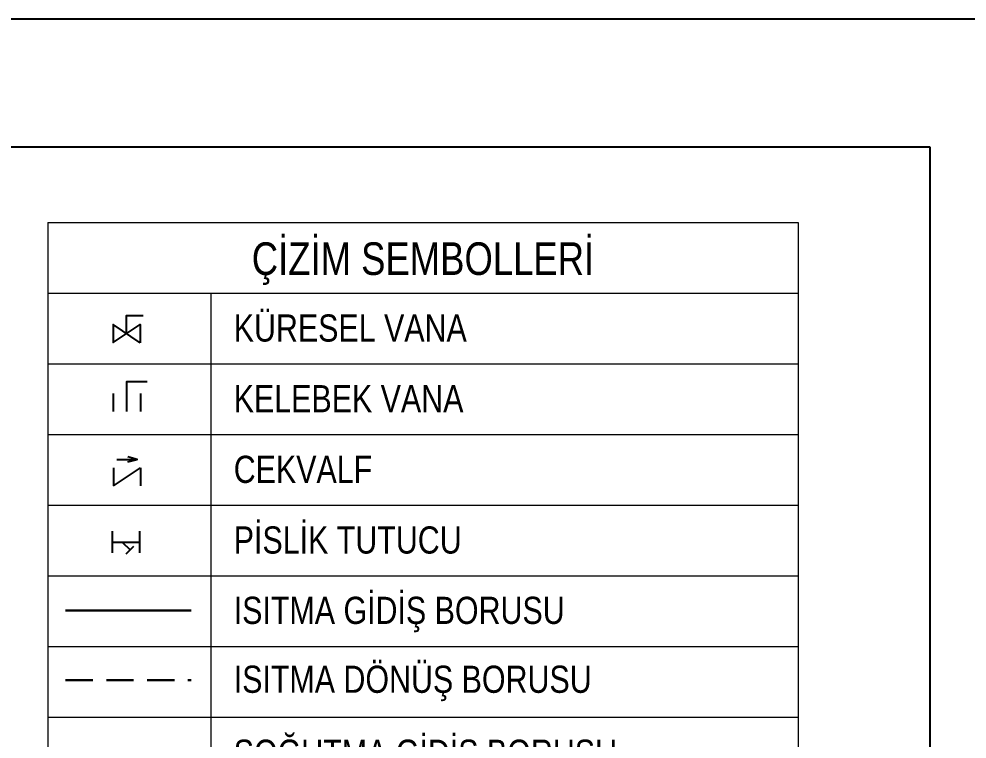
# Model space of a CAD drawing. Header units: centimetres. Extents: x 221889 to 261255, y -30032 to -21832.
# Drawn here: x 256931 to 258413, y -22958 to -21832 of the extents above; entities that cross this region are included whole.
import ezdxf
from ezdxf.enums import TextEntityAlignment as Align

# ---------------------------------------------------------------- set-up
doc = ezdxf.new("R2010")
doc.units = ezdxf.units.CM
doc.header["$LTSCALE"] = 0.2
doc.linetypes.add('A10-00$0${ Half Dash }', pattern=[0])
doc.linetypes.add('DASHED', pattern=[75, 50, -25])
doc.layers.get('0').update_dxf_attribs({"color": 252})
for name, color, linetype, lineweight in [('1-BASLIK', 53, 'Continuous', 25), ('T-ISITMA', 1, 'Continuous', 30), ('T-LEGEND-TURKCE', 33, 'Continuous', 15), ('T-VANA', 135, 'Continuous', 25)]:
    doc.layers.add(name, color=color, linetype=linetype, lineweight=lineweight)
doc.styles.add('ARIAL', font='arial.ttf')

# ---------------------------------------------------------------- blocks, each defined once
blk = doc.blocks.new('A$C71446B59')
at = {"linetype": 'Continuous'}
blk.add_lwpolyline([(0.0975, -0.1003), (0.2315, -0.1002), (0.2314, 0.0217)], dxfattribs=at)
blk.add_lwpolyline([(0.0308, -0.0003), (0.1642, -0.2003), (0.0309, -0.2003), (0.1641, -0.0003)], close=True, dxfattribs=at)
blk = doc.blocks.new('A$C66241EC0')
at = {"linetype": 'Continuous'}
for p, q in [((200, -66.4), (0, 66.9)), ((0, 66.9), (0, -66.4)), ((200, 66.9), (200, -66.4))]:
    blk.add_line(p, q, dxfattribs=at)
blk = doc.blocks.new('A$C2853174D')
for p, q in [((-12.5, -10), (-12.5, 10)), ((12.5, -10), (12.5, 10)), ((-12.5, 0), (12.5, 0)), ((-3.78, 0), (3.59, -7.27)), ((0.05, -10.8), (7.12, -3.73))]:
    blk.add_line(p, q)
blk = doc.blocks.new('A$C0B325108')
for p, q in [((-17.5, 23.3), (-17.5, 0)), ((17.5, 23.3), (17.5, 0))]:
    blk.add_line(p, q)
blk.add_lwpolyline([(0, 0), (0, 39), (26.3, 39)])
blk = doc.blocks.new('A$C7b35566f')
at = {"layer": 'T-ISITMA', "ltscale": 0.1}
blk.add_line((-67.355, -35.689), (-55.819, -35.689), dxfattribs=at)
at = {"layer": 'T-ISITMA', "linetype": 'DASHED', "ltscale": 0.25}
blk.add_line((-67.355, -42.116), (-55.819, -42.116), dxfattribs=at)
at = {"layer": 'T-LEGEND-TURKCE'}
for p, q in [((-69, 0), (0, 0)), ((-69, 0), (-69, -110.1)), ((0, 0), (0, -110.1)), ((-69, -6.5), (0, -6.5)), ((-54, -6.611), (-54, -110.1)), ((-69, -13), (0, -13)), ((-69, -19.5), (0, -19.5)), ((-69, -26), (0, -26)), ((-69, -32.5), (0, -32.5)), ((-69, -39), (0, -39)), ((-69, -45.5), (0, -45.5))]:
    blk.add_line(p, q, dxfattribs=at)
at = {"layer": 'T-VANA'}
blk.add_line((-62.636, -21.797), (-60.764, -21.797), dxfattribs=at)
blk.add_line((-62.636, -21.797), (-60.764, -21.797), dxfattribs=at)
blk.add_lwpolyline([(-61.625, -22.029), (-60.764, -21.797), (-61.625, -21.566)], dxfattribs=at)
blk.add_lwpolyline([(-61.625, -22.029), (-60.764, -21.797), (-61.625, -21.566)], dxfattribs=at)
at = {"layer": 'T-VANA', "xscale": -12.50004166680571, "yscale": 12.50004166680571, "zscale": 12.50004166680556, "rotation": 270}
blk.add_blockref('A$C71446B59', (-60.487, -11.449), dxfattribs=at)
blk.add_blockref('A$C71446B59', (-60.487, -11.449), dxfattribs=at)
at = {"layer": 'T-VANA'}
for name, p, xscale, yscale, zscale in [('A$C0B325108', (-61.725, -17.407), 0.07131446827952459, 0.07131446827952459, 0.07131446827952459), ('A$C0B325108', (-61.725, -17.407), 0.07131446827952459, 0.07131446827952459, 0.07131446827952459), ('A$C66241EC0', (-60.459, -23.418), -0.01248004443004902, 0.01248004442823003, 0.01248004442892713), ('A$C66241EC0', (-60.459, -23.418), -0.01248004443004902, 0.01248004442823003, 0.01248004442892713), ('A$C2853174D', (-61.787, -29.407), 0.09984025559151632, 0.09984025559151632, 0.09984025559151632), ('A$C2853174D', (-61.787, -29.407), 0.09984025559151632, 0.09984025559151632, 0.09984025559151632)]:
    blk.add_blockref(name, p, dxfattribs=dict(at, xscale=xscale, yscale=yscale, zscale=zscale))
at = {"layer": 'T-LEGEND-TURKCE', "style": 'ARIAL', "width": 0.8}
blk.add_text('ÇİZİM SEMBOLLERİ', height=3, dxfattribs=at).set_placement((-34.5, -3.334), align=Align.MIDDLE_CENTER)
for s, p in [('KÜRESEL VANA', (-51.897, -10.965)), ('KELEBEK VANA', (-51.897, -17.465)), ('CEKVALF', (-51.897, -23.965)), ('PİSLİK TUTUCU', (-51.897, -30.465)), ('ISITMA GİDİŞ BORUSU', (-51.897, -36.937)), ('ISITMA DÖNÜŞ BORUSU', (-51.897, -43.276)), ('SOĞUTMA GİDİŞ BORUSU', (-51.897, -50.081))]:
    blk.add_text(s, height=2.5, dxfattribs=at).set_placement(p)

msp = doc.modelspace()

# ---------------------------------------------------------------- linework, layer by layer
at = {"layer": '1-BASLIK'}
for points in [[(221888.7, -30031.8), (221888.7, -21831.8), (261254.9, -21831.8), (261254.9, -30031.8)], [(258354.9, -29831.8), (222088.7, -29831.8), (222088.7, -22031.8), (258354.9, -22031.8)]]:
    msp.add_lwpolyline(points, close=True, dxfattribs=at)

# ---------------------------------------------------------------- block references
at = {"layer": 'T-LEGEND-TURKCE', "linetype": 'A10-00$0${ Half Dash }', "ltscale": 0.1, "xscale": 17, "yscale": 17, "zscale": 17}
msp.add_blockref('A$C7b35566f', (258149.2, -22150), dxfattribs=at)

doc.saveas('drawing.dxf')
